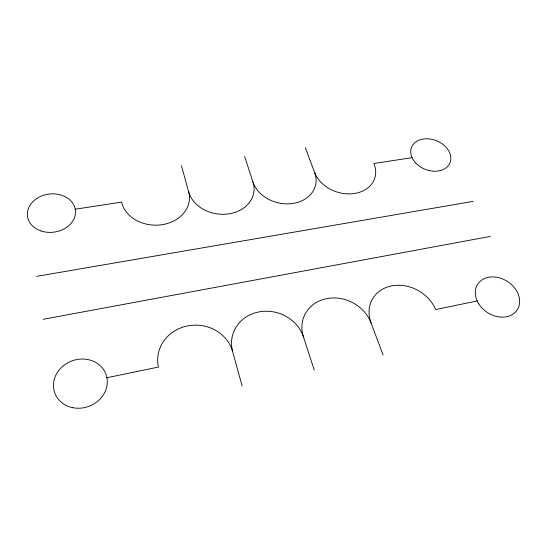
<?xml version="1.0" encoding="UTF-8"?>
<svg xmlns="http://www.w3.org/2000/svg" width="547" height="547" viewBox="0 0 547 547"><rect width="100%" height="100%" fill="white"/><g stroke="black" fill="none" stroke-linecap="round" stroke-linejoin="round"><path stroke-width="0.82" d="M106.925 377.738L158.445 367.051A38.092 35.001 1.2 0 1 187.231 325.985A38.092 35.001 1.2 0 1 232.666 351.653L242.123 385.977M477.182 300.939L435.672 309.554A35.938 30.126 29.8 0 0 391.283 285.965A35.938 30.126 29.8 0 0 371.057 322.949L383.105 355.058M43.131 319.298L490.256 236.413M36.608 276.372L473.251 201.344M75.233 209.207L121.584 202.117A34.222 27.637 1.7 0 0 162.028 224.694A34.222 27.637 1.7 0 0 188.653 191.853L181.433 165.618M412.082 157.659L373.881 163.505A31.822 24.67 17.3 0 1 354.415 193.488A31.822 24.67 17.3 0 1 314.641 172.565L305.329 147.745M244.632 156.497L252.953 182.007A32.437 25.716 12.9 0 0 292.966 203.457A32.437 25.716 12.9 0 0 314.641 172.572M232.666 351.653A37.046 33.524 16.5 0 1 258.362 312.029A37.046 33.524 16.5 0 1 303.462 336.966L314.279 370.148M252.953 182.007A33.223 26.721 7.6 0 1 228.892 213.85A33.223 26.721 7.6 0 1 188.653 191.847M303.462 336.973A36.403 31.829 25.3 0 1 326.306 298.71A36.403 31.829 25.3 0 1 371.064 322.949M41.025 230.95A24.143 19.186 -7.1 0 0 75.424 210.554A24.143 19.186 -7.1 0 0 37.811 197.864A24.143 19.186 -7.1 0 0 41.025 230.95M415.829 163.122A20.738 15.391 22 0 0 449.853 163.143A20.738 15.391 22 0 0 426.653 138.76A20.738 15.391 22 0 0 415.829 163.122M72.792 407.693A27.254 24.246 -19.7 0 0 106.542 376.062A27.254 24.246 -19.7 0 0 61.784 367.146A27.254 24.246 -19.7 0 0 72.792 407.693M478.707 303.783A23.569 18.482 33 0 0 517.106 310.067A23.569 18.482 33 0 0 496.594 277.233A23.569 18.482 33 0 0 478.707 303.783"/></g></svg>
